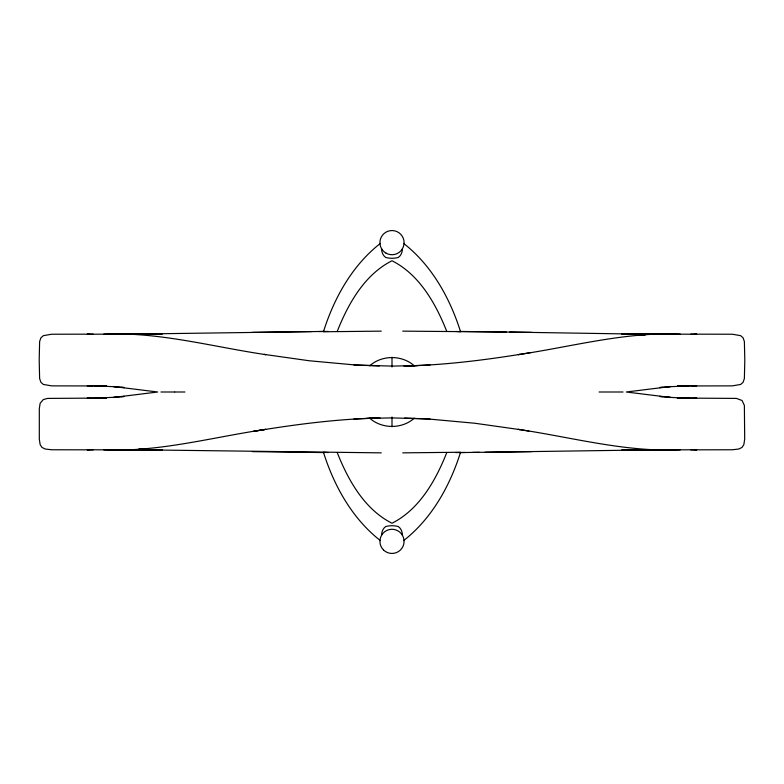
<?xml version="1.0" encoding="UTF-8"?>
<svg xmlns="http://www.w3.org/2000/svg" width="784" height="784" viewBox="0 0 784 784"><rect width="100%" height="100%" fill="white"/><g stroke="black" fill="none" stroke-linecap="round" stroke-linejoin="round"><path stroke-width="1.18" d="M402.398 248.851C402.359 252.252 401.065 255.672 398.115 257.544C394.166 258.534 389.834 258.534 385.885 257.544C382.935 255.672 381.641 252.252 381.602 248.851M381.602 535.149C381.641 531.748 382.935 528.328 385.885 526.456C389.834 525.466 394.166 525.466 398.115 526.456C401.065 528.328 402.359 531.748 402.398 535.149M337.247 331.348C348.233 303.673 364.501 274.635 392 260.758C419.499 274.635 435.767 303.673 446.753 331.358M446.753 452.652C435.767 480.327 419.499 509.365 392 523.242C364.501 509.365 348.233 480.327 337.247 452.642M369.695 365.834C381.847 354.829 402.153 354.829 414.305 365.834M414.305 418.166C402.153 429.171 381.847 429.171 369.695 418.166M380.367 243.412C352.183 265.394 334.062 298.106 323.429 331.759L381.259 331.142M403.633 540.588C431.817 518.606 449.938 485.894 460.571 452.241L402.741 452.858M530.454 352.643L518.253 354.642C572.036 346.695 625.367 331.72 680.189 334.151M519.684 354.407C481.386 360.513 442.774 365.168 403.976 366.05L430.014 364.981L427.848 365.06M121.51 396.714L124.421 396.439L113.347 397.478L157.751 392L113.347 386.522L124.421 387.561L121.51 387.286M662.49 387.286L659.579 387.561L670.653 386.522L626.249 392L670.653 397.478L659.579 396.439L662.49 396.714M116.346 397.204L94.717 398.135L106.32 398.066M667.654 386.796L689.283 385.865L677.68 385.934M694.467 334.386L696.741 334.229L621.732 333.974L659.609 334.239L651.406 334.209M89.533 449.614L87.259 449.771L162.268 450.026L124.391 449.761L132.594 449.791M356.152 418.94L353.986 419.019L380.024 417.95C337.581 418.911 295.382 424.399 253.546 431.357L265.747 429.358C211.964 437.305 158.633 452.28 103.811 449.849M417.372 365.589L392 366.099L353.986 364.981L379.299 365.961M366.628 418.411L392 417.901L430.014 419.019L404.701 418.039M324.605 331.426L124.391 334.239L132.594 334.209M472.38 452.427L659.609 449.761L651.406 449.791M252.37 332.367L311.62 331.573M531.63 451.633L485.12 452.27M153.938 334.053L162.268 333.974L87.259 334.229L89.533 334.386M630.062 449.947L621.732 450.026L696.741 449.771L694.467 449.614M459.395 452.574L479.289 452.329M318.706 331.524L328.271 331.446M455.729 452.554L465.294 452.476M93.178 334.151L51.538 334.239L43.336 335.67L40.925 337.796L39.621 341.53L39.2 360.052L39.621 378.574L40.925 382.308L43.336 384.434L51.538 385.865L93.178 385.953M103.811 385.953L106.163 385.944L87.259 385.875L90.444 385.63M690.822 385.953L732.462 385.865L740.664 384.434L743.075 382.308L744.379 378.574L744.8 360.052L744.379 341.53L743.075 337.796L740.664 335.67L732.462 334.239L690.822 334.151M680.189 398.047L677.837 398.056L736.431 398.409L742.036 400.487L744.379 405.426L744.692 439.197L743.849 444.616L742.036 447.409L738.871 449.007L732.462 449.761L690.822 449.849M680.189 385.953L677.837 385.944L682.511 385.934M160.945 392L174.685 392M623.055 392L599.094 392M101.489 398.066L106.232 398.056L103.811 398.047M402.741 331.142L506.229 331.995M693.556 385.63L696.741 385.875L677.797 385.953M174.92 392L184.906 392M106.203 398.047L47.569 398.409L43.336 399.566L40.151 403.28L39.308 408.699L39.308 439.197L40.151 444.616L41.964 447.409L45.129 449.007L51.538 449.761L93.178 449.849M105.869 398.125L87.259 398.125L90.444 398.37M678.131 398.125L696.741 398.125L693.556 398.37M381.259 452.858L149.45 449.938M103.811 334.151C158.633 331.72 211.964 346.695 265.747 354.642L264.316 354.407L309.219 360.758L356.152 365.06M680.189 449.849C625.367 452.27 572.026 437.325 518.253 429.358L528.906 431.112M116.346 386.796L94.717 385.865L106.32 385.934M677.984 398.037L689.283 398.135L677.68 398.066M94.717 385.865L106.663 385.953M677.337 398.047L689.283 398.135M634.55 334.062L509.737 332.083M252.37 451.633L324.605 452.574M459.395 331.426L531.63 332.367M682.511 398.066L667.654 397.204M455.729 331.446L460.571 331.759C449.938 298.106 431.817 265.394 403.633 243.412M328.271 452.554L323.429 452.241C334.062 485.894 352.183 518.606 380.367 540.588M427.848 418.94L474.781 423.242L519.684 429.593M392 357.23L392 366.99M392 417.01L392 426.77M645.585 334.621L635.961 335.405L645.585 334.621M141.267 449.144L138.415 449.379L148.039 448.595L141.267 449.144M385.953 253.105A12.093 12.093 0 0 0 404.093 242.638A12.093 12.093 0 0 0 385.953 232.172A12.093 12.093 0 0 0 385.953 253.105M383.454 549.907A12.093 12.093 0 0 0 403.672 544.488A12.093 12.093 0 0 0 388.874 529.69A12.093 12.093 0 0 0 383.454 549.907"/></g></svg>
